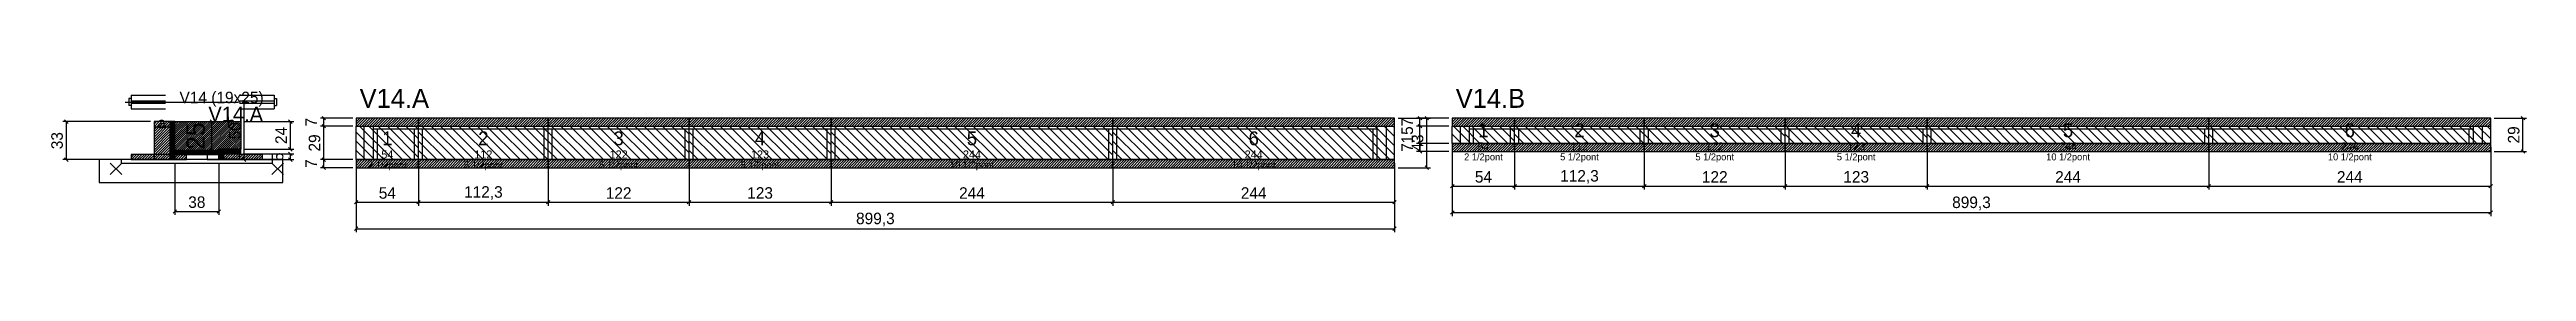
# Model space of a CAD drawing. Extents: x -69 to 2077, y -92 to 32.
import ezdxf
from ezdxf.enums import TextEntityAlignment as Align

# ---------------------------------------------------------------- set-up
doc = ezdxf.new("R2010")
doc.units = 0
for name, color, linetype in [('5', 5, 'Continuous'), ('barrote', 126, 'Continuous'), ('CONCRETO', 251, 'Continuous'), ('COTA', 241, 'Continuous'), ('Cota Seção (2x)', 241, 'Continuous'), ('detalhes', 7, 'Continuous'), ('Hachura', 251, 'Continuous'), ('Madeira', 126, 'Continuous'), ('NOMENCLATURA', 7, 'Continuous'), ('Painéis', 200, 'Continuous'), ('presilha', 224, 'Continuous'), ('Reaproveitamento', 30, 'Continuous'), ('SARR_2.2x7', 40, 'Continuous'), ('SARR_3.5x7', 81, 'Continuous'), ('SCO-___-LAJ', 224, 'Continuous'), ('TENSOR', 224, 'Continuous'), ('texto', 7, 'Continuous'), ('Texto Seção', 7, 'Continuous')]:
    doc.layers.add(name, color=color, linetype=linetype)
doc.dimstyles.new('PAINEL', dxfattribs={"dimtxt": 10, "dimasz": 3, "dimexe": 3, "dimexo": 3, "dimgap": 3, "dimtad": 1, "dimblk": 'OBLIQUE', "dimblk1": 'OBLIQUE', "dimcen": 2.5, "dimclrd": 4, "dimclre": 4, "dimclrt": 240, "dimazin": 3, "dimtfac": 1, "dimtmove": 0, "dimatfit": 3})
doc.dimstyles.new('SECAO2X', dxfattribs={"dimtxt": 16, "dimasz": 3, "dimexe": 3, "dimexo": 3, "dimgap": 3, "dimtad": 1, "dimblk": 'OBLIQUE', "dimblk1": 'OBLIQUE', "dimcen": 2.5, "dimclrd": 4, "dimclre": 4, "dimclrt": 240, "dimazin": 3, "dimtfac": 1, "dimtmove": 0, "dimatfit": 3})

# ---------------------------------------------------------------- blocks, each defined once
blk = doc.blocks.new('_OBLIQUE')
at = {"color": 0, "linetype": 'BYBLOCK'}
blk.add_line((-0.5, -0.5), (0.5, 0.5), dxfattribs=at)

msp = doc.modelspace()

# ---------------------------------------------------------------- hatches: boundary and pattern name
at = {"layer": 'COTA'}
h = msp.add_hatch(dxfattribs=at)
h.set_pattern_fill('ANSI31', scale=0.4)
h.paths.add_polyline_path([(40, -21), (40, 4), (97, 4), (97, -20), (78, -20), (78, -21)])
h = msp.add_hatch(dxfattribs=at)
h.set_pattern_fill('ANSI31', scale=0.5)
h.paths.add_polyline_path([(197, 0), (251, 0), (251, 7), (197, 7)])
h = msp.add_hatch(dxfattribs=at)
h.set_pattern_fill('ANSI31', scale=0.5)
h.paths.add_polyline_path([(251, 0), (363.3, 0), (363.3, 7), (251, 7)])
h = msp.add_hatch(dxfattribs=at)
h.set_pattern_fill('ANSI31', scale=0.5)
h.paths.add_polyline_path([(363.3, 0), (485.3, 0), (485.3, 7), (363.3, 7)])
h = msp.add_hatch(dxfattribs=at)
h.set_pattern_fill('ANSI31', scale=0.5)
h.paths.add_polyline_path([(485.3, 0), (608.3, 0), (608.3, 7), (485.3, 7)])
h = msp.add_hatch(dxfattribs=at)
h.set_pattern_fill('ANSI31', scale=0.5)
h.paths.add_polyline_path([(608.3, 0), (852.3, 0), (852.3, 7), (608.3, 7)])
h = msp.add_hatch(dxfattribs=at)
h.set_pattern_fill('ANSI31', scale=0.5)
h.paths.add_polyline_path([(852.3, 0), (1096.3, 0), (1096.3, 7), (852.3, 7)])
h = msp.add_hatch(dxfattribs=at)
h.set_pattern_fill('ANSI31', scale=0.5)
h.paths.add_polyline_path([(1146.3, 0), (1200.3, 0), (1200.3, 7), (1146.3, 7)])
h = msp.add_hatch(dxfattribs=at)
h.set_pattern_fill('ANSI31', scale=0.5)
h.paths.add_polyline_path([(1200.3, 0), (1312.6, 0), (1312.6, 7), (1200.3, 7)])
h = msp.add_hatch(dxfattribs=at)
h.set_pattern_fill('ANSI31', scale=0.5)
h.paths.add_polyline_path([(1312.6, 0), (1434.6, 0), (1434.6, 7), (1312.6, 7)])
h = msp.add_hatch(dxfattribs=at)
h.set_pattern_fill('ANSI31', scale=0.5)
h.paths.add_polyline_path([(1434.6, 0), (1557.6, 0), (1557.6, 7), (1434.6, 7)])
h = msp.add_hatch(dxfattribs=at)
h.set_pattern_fill('ANSI31', scale=0.5)
h.paths.add_polyline_path([(1557.6, 0), (1801.6, 0), (1801.6, 7), (1557.6, 7)])
h = msp.add_hatch(dxfattribs=at)
h.set_pattern_fill('ANSI31', scale=0.5)
h.paths.add_polyline_path([(1801.6, 0), (2045.6, 0), (2045.6, 7), (1801.6, 7)])
h = msp.add_hatch(dxfattribs=at)
h.set_pattern_fill('ANSI31', scale=0.5)
h.paths.add_polyline_path([(1146.3, -22), (1200.3, -22), (1200.3, -15), (1146.3, -15)])
h = msp.add_hatch(dxfattribs=at)
h.set_pattern_fill('ANSI31', scale=0.5)
h.paths.add_polyline_path([(1200.3, -22), (1312.6, -22), (1312.6, -15), (1200.3, -15)])
h = msp.add_hatch(dxfattribs=at)
h.set_pattern_fill('ANSI31', scale=0.5)
h.paths.add_polyline_path([(1312.6, -22), (1434.6, -22), (1434.6, -15), (1312.6, -15)])
h = msp.add_hatch(dxfattribs=at)
h.set_pattern_fill('ANSI31', scale=0.5)
h.paths.add_polyline_path([(1434.6, -22), (1557.6, -22), (1557.6, -15), (1434.6, -15)])
h = msp.add_hatch(dxfattribs=at)
h.set_pattern_fill('ANSI31', scale=0.5)
h.paths.add_polyline_path([(1557.6, -22), (1801.6, -22), (1801.6, -15), (1557.6, -15)])
h = msp.add_hatch(dxfattribs=at)
h.set_pattern_fill('ANSI31', scale=0.5)
h.paths.add_polyline_path([(1801.6, -22), (2045.6, -22), (2045.6, -15), (1801.6, -15)])
h = msp.add_hatch(dxfattribs=at)
h.set_pattern_fill('ANSI31', scale=0.5)
h.paths.add_polyline_path([(197, -36), (251, -36), (251, -29), (197, -29)])
h = msp.add_hatch(dxfattribs=at)
h.set_pattern_fill('ANSI31', scale=0.5)
h.paths.add_polyline_path([(251, -36), (363.3, -36), (363.3, -29), (251, -29)])
h = msp.add_hatch(dxfattribs=at)
h.set_pattern_fill('ANSI31', scale=0.5)
h.paths.add_polyline_path([(363.3, -36), (485.3, -36), (485.3, -29), (363.3, -29)])
h = msp.add_hatch(dxfattribs=at)
h.set_pattern_fill('ANSI31', scale=0.5)
h.paths.add_polyline_path([(485.3, -36), (608.3, -36), (608.3, -29), (485.3, -29)])
h = msp.add_hatch(dxfattribs=at)
h.set_pattern_fill('ANSI31', scale=0.5)
h.paths.add_polyline_path([(608.3, -36), (852.3, -36), (852.3, -29), (608.3, -29)])
h = msp.add_hatch(dxfattribs=at)
h.set_pattern_fill('ANSI31', scale=0.5)
h.paths.add_polyline_path([(852.3, -36), (1096.3, -36), (1096.3, -29), (852.3, -29)])
at = {"layer": 'Hachura'}
h = msp.add_hatch(dxfattribs=at)
h.set_pattern_fill('ANSI31', scale=0.5)
h.paths.add_polyline_path([(22, -29), (36, -29), (36, 4), (22, 4)])
h = msp.add_hatch(dxfattribs=at)
h.set_pattern_fill('ANSI31', scale=0.5)
h.paths.add_polyline_path([(22, -0.4), (36, -0.4), (36, 4), (22, 4)])
h = msp.add_hatch(dxfattribs=at)
h.set_pattern_fill('SOLID')
h.paths.add_polyline_path([(36, -29), (40, -29), (40, 4), (36, 4)])
h = msp.add_hatch(dxfattribs=at)
h.set_pattern_fill('SOLID')
h.paths.add_polyline_path([(40, -24.6), (78, -24.6), (78, -21), (40, -21)])
h = msp.add_hatch(dxfattribs=at)
h.set_pattern_fill('SOLID')
h.paths.add_polyline_path([(78, -24), (97, -24), (97, -20), (78, -20)])
h = msp.add_hatch(dxfattribs=at)
h.set_pattern_fill('ANSI31', scale=0.5)
h.paths.add_polyline_path([(2, -29), (22, -29), (22, -24.6), (2, -24.6)])
h = msp.add_hatch(dxfattribs=at)
h.set_pattern_fill('ANSI31', scale=0.5)
h.paths.add_polyline_path([(40, -29), (50, -29), (50, -24.6), (40, -24.6)])
h = msp.add_hatch(dxfattribs=at)
h.set_pattern_fill('SOLID')
h.paths.add_polyline_path([(78, -29), (82, -29), (82, -24), (78, -24)])
h = msp.add_hatch(dxfattribs=at)
h.set_pattern_fill('ANSI31', scale=0.5)
h.paths.add_polyline_path([(82, -29), (96, -29), (96, -24), (82, -24)])
h = msp.add_hatch(dxfattribs=at)
h.set_pattern_fill('ANSI31', scale=0.5)
h.paths.add_polyline_path([(82, -28.4), (96, -28.4), (96, -24), (82, -24)])
h = msp.add_hatch(dxfattribs=at)
h.set_pattern_fill('ANSI31', scale=0.5)
h.paths.add_polyline_path([(96, -29), (116, -29), (116, -24.6), (96, -24.6)])

# ---------------------------------------------------------------- linework, layer by layer
for p, q in [((0, 24), (0, 18)), ((2, 24), (0, 24)), ((2, 27), (32, 27)), ((2, 27), (2, 15)), ((2, 22), (32, 22)), ((96, 27), (126, 27)), ((96, 22), (126, 22)), ((126, 27), (126, 15)), ((126, 24), (128, 24)), ((128, 24), (128, 18)), ((2, 18), (0, 18)), ((2, 20), (32, 20)), ((2, 15), (32, 15)), ((96, 20), (126, 20)), ((96, 15), (126, 15)), ((126, 18), (128, 18))]:
    msp.add_line(p, q)
at = {"layer": 'barrote'}
msp.add_lwpolyline([(-25.5, -49), (133.5, -49), (133.5, -29), (-25.5, -29)], close=True, dxfattribs=at)
at = {"layer": 'CONCRETO'}
msp.add_lwpolyline([(40, -21), (40, 4), (97, 4), (97, -20), (78, -20), (78, -21)], close=True, dxfattribs=at)
at = {"layer": 'Madeira'}
for points in [[(22, -29), (36, -29), (36, 4), (22, 4)], [(22, -0.4), (36, -0.4), (36, 4), (22, 4)], [(2, -29), (22, -29), (22, -24.6), (2, -24.6)], [(22, -29), (36, -29), (36, -24.6), (22, -24.6)], [(40, -29), (50, -29), (50, -24.6), (40, -24.6)], [(68, -29), (78, -29), (78, -24.6), (68, -24.6)], [(82, -29), (96, -29), (96, -24), (82, -24)], [(82, -28.4), (96, -28.4), (96, -24), (82, -24)], [(96, -29), (116, -29), (116, -24.6), (96, -24.6)]]:
    msp.add_lwpolyline(points, close=True, dxfattribs=at)
at = {"layer": 'Painéis'}
for p, q in [((197, 0), (251, 0)), ((197, -29), (197, 0)), ((251, -29), (251, 0)), ((251, -29), (251, 0)), ((251, 0), (363.3, 0)), ((251, -29), (251, 0)), ((363.3, -29), (363.3, 0)), ((363.3, -29), (363.3, 0)), ((363.3, 0), (485.3, 0)), ((363.3, -29), (363.3, 0)), ((485.3, -29), (485.3, 0)), ((485.3, -29), (485.3, 0)), ((485.3, 0), (608.3, 0)), ((485.3, -29), (485.3, 0)), ((608.3, -29), (608.3, 0)), ((608.3, -29), (608.3, 0)), ((608.3, 0), (852.3, 0)), ((608.3, -29), (608.3, 0)), ((852.3, -29), (852.3, 0)), ((852.3, -29), (852.3, 0)), ((852.3, 0), (1096.3, 0)), ((852.3, -29), (852.3, 0)), ((1096.3, -29), (1096.3, 0)), ((1146.3, 0), (1200.3, 0)), ((1146.3, -15), (1146.3, 0)), ((1200.3, -15), (1200.3, 0)), ((1200.3, -15), (1200.3, 0)), ((1200.3, 0), (1312.6, 0)), ((1200.3, -15), (1200.3, 0)), ((1312.6, -15), (1312.6, 0)), ((1312.6, -15), (1312.6, 0)), ((1312.6, 0), (1434.6, 0)), ((1312.6, -15), (1312.6, 0)), ((1434.6, -15), (1434.6, 0)), ((1434.6, -15), (1434.6, 0)), ((1434.6, 0), (1557.6, 0)), ((1434.6, -15), (1434.6, 0)), ((1557.6, -15), (1557.6, 0)), ((1557.6, -15), (1557.6, 0)), ((1557.6, 0), (1801.6, 0)), ((1557.6, -15), (1557.6, 0)), ((1801.6, -15), (1801.6, 0)), ((1801.6, -15), (1801.6, 0)), ((1801.6, 0), (2045.6, 0)), ((1801.6, -15), (1801.6, 0)), ((2045.6, -15), (2045.6, 0)), ((1146.3, -15), (1200.3, -15)), ((1200.3, -15), (1312.6, -15)), ((1312.6, -15), (1434.6, -15)), ((1434.6, -15), (1557.6, -15)), ((1557.6, -15), (1801.6, -15)), ((1801.6, -15), (2045.6, -15)), ((197, -29), (251, -29)), ((251, -29), (363.3, -29)), ((363.3, -29), (485.3, -29)), ((485.3, -29), (608.3, -29)), ((608.3, -29), (852.3, -29)), ((852.3, -29), (1096.3, -29))]:
    msp.add_line(p, q, dxfattribs=at)
for points in [[(36, -29), (40, -29), (40, 4), (36, 4)], [(40, -24.6), (78, -24.6), (78, -21), (40, -21)], [(78, -24), (97, -24), (97, -20), (78, -20)], [(78, -29), (82, -29), (82, -24), (78, -24)]]:
    msp.add_lwpolyline(points, close=True, dxfattribs=at)
at = {"layer": 'presilha'}
for p, q in [((-16, -42), (-6, -32)), ((-16, -32), (-6, -42)), ((124, -42), (134, -32)), ((124, -32), (134, -42))]:
    msp.add_line(p, q, dxfattribs=at)
at = {"layer": 'Reaproveitamento', "color": 30}
for p, q in [((229, -29), (200, 0)), ((237, -29), (208, 0)), ((245, -29), (216, 0)), ((251, -27), (224, 0)), ((251, -19), (232, 0)), ((251, -11), (240, 0)), ((251, -3), (248, 0)), ((283, -29), (254, 0)), ((291, -29), (262, 0)), ((299, -29), (270, 0)), ((307, -29), (278, 0)), ((315, -29), (286, 0)), ((323, -29), (294, 0)), ((331, -29), (302, 0)), ((339, -29), (310, 0)), ((347, -29), (318, 0)), ((355, -29), (326, 0)), ((363, -29), (334, 0)), ((363.3, -21.3), (342, 0)), ((363.3, -13.3), (350, 0)), ((363.3, -5.3), (358, 0)), ((395.3, -29), (366.3, 0)), ((403.3, -29), (374.3, 0)), ((411.3, -29), (382.3, 0)), ((419.3, -29), (390.3, 0)), ((427.3, -29), (398.3, 0)), ((435.3, -29), (406.3, 0)), ((443.3, -29), (414.3, 0)), ((451.3, -29), (422.3, 0)), ((459.3, -29), (430.3, 0)), ((467.3, -29), (438.3, 0)), ((475.3, -29), (446.3, 0)), ((483.3, -29), (454.3, 0)), ((485.3, -23), (462.3, 0)), ((485.3, -15), (470.3, 0)), ((485.3, -7), (478.3, 0)), ((517.3, -29), (488.3, 0)), ((525.3, -29), (496.3, 0)), ((533.3, -29), (504.3, 0)), ((541.3, -29), (512.3, 0)), ((549.3, -29), (520.3, 0)), ((557.3, -29), (528.3, 0)), ((565.3, -29), (536.3, 0)), ((573.3, -29), (544.3, 0)), ((581.3, -29), (552.3, 0)), ((589.3, -29), (560.3, 0)), ((597.3, -29), (568.3, 0)), ((605.3, -29), (576.3, 0)), ((608.3, -24), (584.3, 0)), ((608.3, -16), (592.3, 0)), ((608.3, -8), (600.3, 0)), ((608.3, 0), (608.3, 0)), ((640.3, -29), (611.3, 0)), ((648.3, -29), (619.3, 0)), ((656.3, -29), (627.3, 0)), ((664.3, -29), (635.3, 0)), ((672.3, -29), (643.3, 0)), ((680.3, -29), (651.3, 0)), ((688.3, -29), (659.3, 0)), ((696.3, -29), (667.3, 0)), ((704.3, -29), (675.3, 0)), ((712.3, -29), (683.3, 0)), ((720.3, -29), (691.3, 0)), ((728.3, -29), (699.3, 0)), ((736.3, -29), (707.3, 0)), ((744.3, -29), (715.3, 0)), ((752.3, -29), (723.3, 0)), ((760.3, -29), (731.3, 0)), ((768.3, -29), (739.3, 0)), ((776.3, -29), (747.3, 0)), ((784.3, -29), (755.3, 0)), ((792.3, -29), (763.3, 0)), ((800.3, -29), (771.3, 0)), ((808.3, -29), (779.3, 0)), ((816.3, -29), (787.3, 0)), ((824.3, -29), (795.3, 0)), ((832.3, -29), (803.3, 0)), ((840.3, -29), (811.3, 0)), ((848.3, -29), (819.3, 0)), ((852.3, -25), (827.3, 0)), ((852.3, -17), (835.3, 0)), ((852.3, -9), (843.3, 0)), ((852.3, -1), (851.3, 0)), ((884.3, -29), (855.3, 0)), ((892.3, -29), (863.3, 0)), ((900.3, -29), (871.3, 0)), ((908.3, -29), (879.3, 0)), ((916.3, -29), (887.3, 0)), ((924.3, -29), (895.3, 0)), ((932.3, -29), (903.3, 0)), ((940.3, -29), (911.3, 0)), ((948.3, -29), (919.3, 0)), ((956.3, -29), (927.3, 0)), ((964.3, -29), (935.3, 0)), ((972.3, -29), (943.3, 0)), ((980.3, -29), (951.3, 0)), ((988.3, -29), (959.3, 0)), ((996.3, -29), (967.3, 0)), ((1004.3, -29), (975.3, 0)), ((1012.3, -29), (983.3, 0)), ((1020.3, -29), (991.3, 0)), ((1028.3, -29), (999.3, 0)), ((1036.3, -29), (1007.3, 0)), ((1044.3, -29), (1015.3, 0)), ((1052.3, -29), (1023.3, 0)), ((1060.3, -29), (1031.3, 0)), ((1068.3, -29), (1039.3, 0)), ((1076.3, -29), (1047.3, 0)), ((1084.3, -29), (1055.3, 0)), ((1092.3, -29), (1063.3, 0)), ((1096.3, -25), (1071.3, 0)), ((1096.3, -17), (1079.3, 0)), ((1096.3, -9), (1087.3, 0)), ((1096.3, -1), (1095.3, 0)), ((1162.3, -15), (1147.3, 0)), ((1170.3, -15), (1155.3, 0)), ((1178.3, -15), (1163.3, 0)), ((1186.3, -15), (1171.3, 0)), ((1194.3, -15), (1179.3, 0)), ((1200.3, -13), (1187.3, 0)), ((1200.3, -5), (1195.3, 0)), ((1216.3, -15), (1201.3, 0)), ((1224.3, -15), (1209.3, 0)), ((1232.3, -15), (1217.3, 0)), ((1240.3, -15), (1225.3, 0)), ((1248.3, -15), (1233.3, 0)), ((1256.3, -15), (1241.3, 0)), ((1264.3, -15), (1249.3, 0)), ((1272.3, -15), (1257.3, 0)), ((1280.3, -15), (1265.3, 0)), ((1288.3, -15), (1273.3, 0)), ((1296.3, -15), (1281.3, 0)), ((1304.3, -15), (1289.3, 0)), ((1312.3, -15), (1297.3, 0)), ((1312.6, -7.3), (1305.3, 0)), ((1328.6, -15), (1313.6, 0)), ((1336.6, -15), (1321.6, 0)), ((1344.6, -15), (1329.6, 0)), ((1352.6, -15), (1337.6, 0)), ((1360.6, -15), (1345.6, 0)), ((1368.6, -15), (1353.6, 0)), ((1376.6, -15), (1361.6, 0)), ((1384.6, -15), (1369.6, 0)), ((1392.6, -15), (1377.6, 0)), ((1400.6, -15), (1385.6, 0)), ((1408.6, -15), (1393.6, 0)), ((1416.6, -15), (1401.6, 0)), ((1424.6, -15), (1409.6, 0)), ((1432.6, -15), (1417.6, 0)), ((1434.6, -9), (1425.6, 0)), ((1434.6, -1), (1433.6, 0)), ((1450.6, -15), (1435.6, 0)), ((1458.6, -15), (1443.6, 0)), ((1466.6, -15), (1451.6, 0)), ((1474.6, -15), (1459.6, 0)), ((1482.6, -15), (1467.6, 0)), ((1490.6, -15), (1475.6, 0)), ((1498.6, -15), (1483.6, 0)), ((1506.6, -15), (1491.6, 0)), ((1514.6, -15), (1499.6, 0)), ((1522.6, -15), (1507.6, 0)), ((1530.6, -15), (1515.6, 0)), ((1538.6, -15), (1523.6, 0)), ((1546.6, -15), (1531.6, 0)), ((1554.6, -15), (1539.6, 0)), ((1557.6, -10), (1547.6, 0)), ((1557.6, -2), (1555.6, 0)), ((1573.6, -15), (1558.6, 0)), ((1581.6, -15), (1566.6, 0)), ((1589.6, -15), (1574.6, 0)), ((1597.6, -15), (1582.6, 0)), ((1605.6, -15), (1590.6, 0)), ((1613.6, -15), (1598.6, 0)), ((1621.6, -15), (1606.6, 0)), ((1629.6, -15), (1614.6, 0)), ((1637.6, -15), (1622.6, 0)), ((1645.6, -15), (1630.6, 0)), ((1653.6, -15), (1638.6, 0)), ((1661.6, -15), (1646.6, 0)), ((1669.6, -15), (1654.6, 0)), ((1677.6, -15), (1662.6, 0)), ((1685.6, -15), (1670.6, 0)), ((1693.6, -15), (1678.6, 0)), ((1701.6, -15), (1686.6, 0)), ((1709.6, -15), (1694.6, 0)), ((1717.6, -15), (1702.6, 0)), ((1725.6, -15), (1710.6, 0)), ((1733.6, -15), (1718.6, 0)), ((1741.6, -15), (1726.6, 0)), ((1749.6, -15), (1734.6, 0)), ((1757.6, -15), (1742.6, 0)), ((1765.6, -15), (1750.6, 0)), ((1773.6, -15), (1758.6, 0)), ((1781.6, -15), (1766.6, 0)), ((1789.6, -15), (1774.6, 0)), ((1797.6, -15), (1782.6, 0)), ((1801.6, -11), (1790.6, 0)), ((1801.6, -3), (1798.6, 0)), ((1817.6, -15), (1802.6, 0)), ((1825.6, -15), (1810.6, 0)), ((1833.6, -15), (1818.6, 0)), ((1841.6, -15), (1826.6, 0)), ((1849.6, -15), (1834.6, 0)), ((1857.6, -15), (1842.6, 0)), ((1865.6, -15), (1850.6, 0)), ((1873.6, -15), (1858.6, 0)), ((1881.6, -15), (1866.6, 0)), ((1889.6, -15), (1874.6, 0)), ((1897.6, -15), (1882.6, 0)), ((1905.6, -15), (1890.6, 0)), ((1913.6, -15), (1898.6, 0)), ((1921.6, -15), (1906.6, 0)), ((1929.6, -15), (1914.6, 0)), ((1937.6, -15), (1922.6, 0)), ((1945.6, -15), (1930.6, 0)), ((1953.6, -15), (1938.6, 0)), ((1961.6, -15), (1946.6, 0)), ((1969.6, -15), (1954.6, 0)), ((1977.6, -15), (1962.6, 0)), ((1985.6, -15), (1970.6, 0)), ((1993.6, -15), (1978.6, 0)), ((2001.6, -15), (1986.6, 0)), ((2009.6, -15), (1994.6, 0)), ((2017.6, -15), (2002.6, 0)), ((2025.6, -15), (2010.6, 0)), ((2033.6, -15), (2018.6, 0)), ((2041.6, -15), (2026.6, 0)), ((2045.6, -11), (2034.6, 0)), ((2045.6, -3), (2042.6, 0)), ((221, -29), (197, -5)), ((213, -29), (197, -13)), ((205, -29), (197, -21)), ((275, -29), (251, -5)), ((267, -29), (251, -13)), ((259, -29), (251, -21)), ((387.3, -29), (363.3, -5)), ((379.3, -29), (363.3, -13)), ((371.3, -29), (363.3, -21)), ((509.3, -29), (485.3, -5)), ((501.3, -29), (485.3, -13)), ((493.3, -29), (485.3, -21)), ((632.3, -29), (608.3, -5)), ((624.3, -29), (608.3, -13)), ((616.3, -29), (608.3, -21)), ((876.3, -29), (852.3, -5)), ((868.3, -29), (852.3, -13)), ((860.3, -29), (852.3, -21)), ((1154.3, -15), (1146.3, -7)), ((1146.3, -15), (1146.3, -15)), ((1208.3, -15), (1200.3, -7)), ((1200.3, -15), (1200.3, -15)), ((1320.6, -15), (1312.6, -7)), ((1312.6, -15), (1312.6, -15)), ((1442.6, -15), (1434.6, -7)), ((1434.6, -15), (1434.6, -15)), ((1565.6, -15), (1557.6, -7)), ((1557.6, -15), (1557.6, -15)), ((1809.6, -15), (1801.6, -7)), ((1801.6, -15), (1801.6, -15)), ((197, -29), (197, -29)), ((251, -29), (251, -29)), ((363.3, -29), (363.3, -29)), ((485.3, -29), (485.3, -29)), ((608.3, -29), (608.3, -29)), ((852.3, -29), (852.3, -29))]:
    msp.add_line(p, q, dxfattribs=at)
at = {"layer": 'SARR_2.2x7'}
for p, q in [((204, -29), (204, 0)), ((1089.3, -29), (1089.3, 0)), ((1153.3, -15), (1153.3, 0)), ((2038.6, -15), (2038.6, 0)), ((212, -2.2), (251, -2.2)), ((251, -2.2), (363.3, -2.2)), ((363.3, -2.2), (485.3, -2.2)), ((485.3, -2.2), (608.3, -2.2)), ((608.3, -2.2), (852.3, -2.2)), ((852.3, -2.2), (1081.3, -2.2)), ((1161.3, -2.2), (1200.3, -2.2)), ((1200.3, -2.2), (1312.6, -2.2)), ((1312.6, -2.2), (1434.6, -2.2)), ((1434.6, -2.2), (1557.6, -2.2)), ((1557.6, -2.2), (1801.6, -2.2)), ((1801.6, -2.2), (2030.6, -2.2))]:
    msp.add_line(p, q, dxfattribs=at)
at = {"layer": 'SARR_3.5x7'}
for p, q in [((212, -29), (212, 0)), ((251, -29), (251, 0)), ((251, -29), (251, 0)), ((363.3, -29), (363.3, 0)), ((363.3, -29), (363.3, 0)), ((485.3, -29), (485.3, 0)), ((485.3, -29), (485.3, 0)), ((608.3, -29), (608.3, 0)), ((608.3, -29), (608.3, 0)), ((852.3, -29), (852.3, 0)), ((852.3, -29), (852.3, 0)), ((1081.3, -29), (1081.3, 0)), ((1161.3, -15), (1161.3, 0)), ((1200.3, -15), (1200.3, 0)), ((1200.3, -15), (1200.3, 0)), ((1312.6, -15), (1312.6, 0)), ((1312.6, -15), (1312.6, 0)), ((1434.6, -15), (1434.6, 0)), ((1434.6, -15), (1434.6, 0)), ((1557.6, -15), (1557.6, 0)), ((1557.6, -15), (1557.6, 0)), ((1801.6, -15), (1801.6, 0)), ((1801.6, -15), (1801.6, 0)), ((2030.6, -15), (2030.6, 0)), ((215.5, -29), (215.5, -2.2)), ((247.5, -29), (247.5, -2.2)), ((254.5, -29), (254.5, -2.2)), ((359.8, -29), (359.8, -2.2)), ((366.8, -29), (366.8, -2.2)), ((481.8, -29), (481.8, -2.2)), ((488.8, -29), (488.8, -2.2)), ((604.8, -29), (604.8, -2.2)), ((611.8, -29), (611.8, -2.2)), ((848.8, -29), (848.8, -2.2)), ((855.8, -29), (855.8, -2.2)), ((1077.8, -29), (1077.8, -2.2)), ((1161.3, -15), (1164.8, -15)), ((1164.8, -15), (1164.8, -2.2)), ((1196.8, -15), (1196.8, -2.2)), ((1196.8, -15), (1200.3, -15)), ((1200.3, -15), (1203.8, -15)), ((1203.8, -15), (1203.8, -2.2)), ((1309.1, -15), (1309.1, -2.2)), ((1309.1, -15), (1312.6, -15)), ((1312.6, -15), (1316.1, -15)), ((1316.1, -15), (1316.1, -2.2)), ((1431.1, -15), (1431.1, -2.2)), ((1431.1, -15), (1434.6, -15)), ((1434.6, -15), (1438.1, -15)), ((1438.1, -15), (1438.1, -2.2)), ((1554.1, -15), (1554.1, -2.2)), ((1554.1, -15), (1557.6, -15)), ((1557.6, -15), (1561.1, -15)), ((1561.1, -15), (1561.1, -2.2)), ((1798.1, -15), (1798.1, -2.2)), ((1798.1, -15), (1801.6, -15)), ((1801.6, -15), (1805.1, -15)), ((1805.1, -15), (1805.1, -2.2)), ((2027.1, -15), (2027.1, -2.2)), ((2027.1, -15), (2030.6, -15)), ((212, -29), (215.5, -29)), ((247.5, -29), (251, -29)), ((251, -29), (254.5, -29)), ((359.8, -29), (363.3, -29)), ((363.3, -29), (366.8, -29)), ((481.8, -29), (485.3, -29)), ((485.3, -29), (488.8, -29)), ((604.8, -29), (608.3, -29)), ((608.3, -29), (611.8, -29)), ((848.8, -29), (852.3, -29)), ((852.3, -29), (855.8, -29)), ((1077.8, -29), (1081.3, -29))]:
    msp.add_line(p, q, dxfattribs=at)
at = {"layer": 'SCO-___-LAJ'}
for points in [[(197, 0), (251, 0), (251, 7), (197, 7)], [(251, 0), (363.3, 0), (363.3, 7), (251, 7)], [(363.3, 0), (485.3, 0), (485.3, 7), (363.3, 7)], [(485.3, 0), (608.3, 0), (608.3, 7), (485.3, 7)], [(608.3, 0), (852.3, 0), (852.3, 7), (608.3, 7)], [(852.3, 0), (1096.3, 0), (1096.3, 7), (852.3, 7)], [(1146.3, 0), (1200.3, 0), (1200.3, 7), (1146.3, 7)], [(1200.3, 0), (1312.6, 0), (1312.6, 7), (1200.3, 7)], [(1312.6, 0), (1434.6, 0), (1434.6, 7), (1312.6, 7)], [(1434.6, 0), (1557.6, 0), (1557.6, 7), (1434.6, 7)], [(1557.6, 0), (1801.6, 0), (1801.6, 7), (1557.6, 7)], [(1801.6, 0), (2045.6, 0), (2045.6, 7), (1801.6, 7)], [(1146.3, -22), (1200.3, -22), (1200.3, -15), (1146.3, -15)], [(1200.3, -22), (1312.6, -22), (1312.6, -15), (1200.3, -15)], [(1312.6, -22), (1434.6, -22), (1434.6, -15), (1312.6, -15)], [(1434.6, -22), (1557.6, -22), (1557.6, -15), (1434.6, -15)], [(1557.6, -22), (1801.6, -22), (1801.6, -15), (1557.6, -15)], [(1801.6, -22), (2045.6, -22), (2045.6, -15), (1801.6, -15)], [(-6.5, -32.2), (124.5, -32.2), (124.5, -29), (-6.5, -29)], [(197, -36), (251, -36), (251, -29), (197, -29)], [(251, -36), (363.3, -36), (363.3, -29), (251, -29)], [(363.3, -36), (485.3, -36), (485.3, -29), (363.3, -29)], [(485.3, -36), (608.3, -36), (608.3, -29), (485.3, -29)], [(608.3, -36), (852.3, -36), (852.3, -29), (608.3, -29)], [(852.3, -36), (1096.3, -36), (1096.3, -29), (852.3, -29)]]:
    msp.add_lwpolyline(points, close=True, dxfattribs=at)
at = {"layer": 'TENSOR'}
msp.add_line((-3, 21), (95, 21), dxfattribs=at)

# ---------------------------------------------------------------- texts
at = {"layer": '5'}
for s, height, p in [('1', 12, (1173.3, -3.5)), ('2', 12, (1256.45, -3.5)), ('3', 12, (1373.6, -3.5)), ('4', 12, (1496.1, -3.5)), ('5', 12, (1679.6, -3.5)), ('6', 12, (1923.6, -3.5)), ('54', 7, (224, -24.5)), ('1', 12, (224, -10.5)), ('112', 7, (307.15, -24.5)), ('2', 12, (307.15, -10.5)), ('122', 7, (424.3, -24.5)), ('3', 12, (424.3, -10.5)), ('123', 7, (546.8, -24.5)), ('4', 12, (546.8, -10.5)), ('244', 7, (730.3, -24.5)), ('5', 12, (730.3, -10.5)), ('244', 7, (974.3, -24.5)), ('6', 12, (974.3, -10.5)), ('54', 7, (1173.3, -17.5)), ('112', 7, (1256.45, -17.5)), ('122', 7, (1373.6, -17.5)), ('123', 7, (1496.1, -17.5)), ('244', 7, (1679.6, -17.5)), ('244', 7, (1923.6, -17.5))]:
    msp.add_text(s, height=height, dxfattribs=at).set_placement(p, align=Align.MIDDLE_CENTER)
at = {"layer": 'detalhes'}
for s, p in [('a', (25, -1.7)), ('b', (85, -1.7)), ('c', (50, -18.5))]:
    msp.add_text(s, height=9.6, dxfattribs=at).set_placement(p)
at = {"layer": 'NOMENCLATURA'}
for s, p in [('V14.A', (200, 16)), ('V14.B', (1149.3, 16))]:
    msp.add_text(s, height=16.5, dxfattribs=at).set_placement(p)
at = {"layer": 'texto', "char_height": 6, "attachment_point": 5}
for s, insert in [('2 1/2pont', (224, -34.5)), ('5 1/2pont', (307.15, -34.5)), ('5 1/2pont', (424.3, -34.5)), ('5 1/2pont', (546.8, -34.5)), ('10 1/2pont', (730.3, -34.5)), ('10 1/2pont', (974.3, -34.5)), ('2 1/2pont', (1173.3, -27.5)), ('5 1/2pont', (1256.45, -27.5)), ('5 1/2pont', (1373.6, -27.5)), ('5 1/2pont', (1496.1, -27.5)), ('10 1/2pont', (1679.6, -27.5)), ('10 1/2pont', (1923.6, -27.5))]:
    msp.add_mtext(s, dxfattribs=dict(at, insert=insert))
at = {"layer": 'Texto Seção'}
for s, height, p in [('V14 (19x25)', 10, (44, 20)), ('V14.A', 13, (69, 4))]:
    msp.add_text(s, height=height, dxfattribs=at).set_placement(p)

# ---------------------------------------------------------------- dimensions: what is measured, and where the dimension line sits
at = {"layer": 'COTA'}
for base, p1, p2 in [((100, -29), (96, -29), (96, 21)), ((-54, -29), (2, -29), (22, 4)), ((140, -20), (97, -20), (97, 4)), ((169, 0), (197, 0), (197, 7)), ((169, -29), (197, -29), (197, 0)), ((1124.3, -36), (1096.3, -36), (1096.3, 7)), ((1118.3, 0), (1146.3, 0), (1146.3, 7)), ((1118.3, -15), (1146.3, -15), (1146.3, 0)), ((2073.6, -22), (2045.6, -22), (2045.6, 7)), ((1118.3, -22), (1146.3, -22), (1146.3, -15)), ((140, -29), (96, -29), (96, -24)), ((169, -36), (197, -36), (197, -29))]:
    msp.add_linear_dim(base=base, p1=p1, p2=p2, angle=90, dimstyle='PAINEL', dxfattribs=at).render()
for base, p1, p2 in [((1146.3, -52), (1146.3, -15), (1200.3, -15)), ((1146.3, -75), (1146.3, -15), (2045.6, -15)), ((1200.3, -52), (1200.3, -15), (1312.6, -15)), ((1312.6, -52), (1312.6, -15), (1434.6, -15)), ((1434.6, -52), (1434.6, -15), (1557.6, -15)), ((1557.6, -52), (1557.6, -15), (1801.6, -15)), ((1801.6, -52), (1801.6, -15), (2045.6, -15)), ((40, -74), (40, -29), (78, -29)), ((197, -66), (197, -29), (251, -29)), ((197, -89), (197, -29), (1096.3, -29)), ((251, -66), (251, -29), (363.3, -29)), ((363.3, -66), (363.3, -29), (485.3, -29)), ((485.3, -66), (485.3, -29), (608.3, -29)), ((608.3, -66), (608.3, -29), (852.3, -29)), ((852.3, -66), (852.3, -29), (1096.3, -29))]:
    msp.add_linear_dim(base=base, p1=p1, p2=p2, dimstyle='PAINEL', dxfattribs=at).render()
at = {"layer": 'Cota Seção (2x)'}
msp.add_linear_dim(base=(72, -21), p1=(40, -21), p2=(40, 4), angle=90, dimstyle='SECAO2X', dxfattribs=at).render()

doc.saveas('drawing.dxf')
